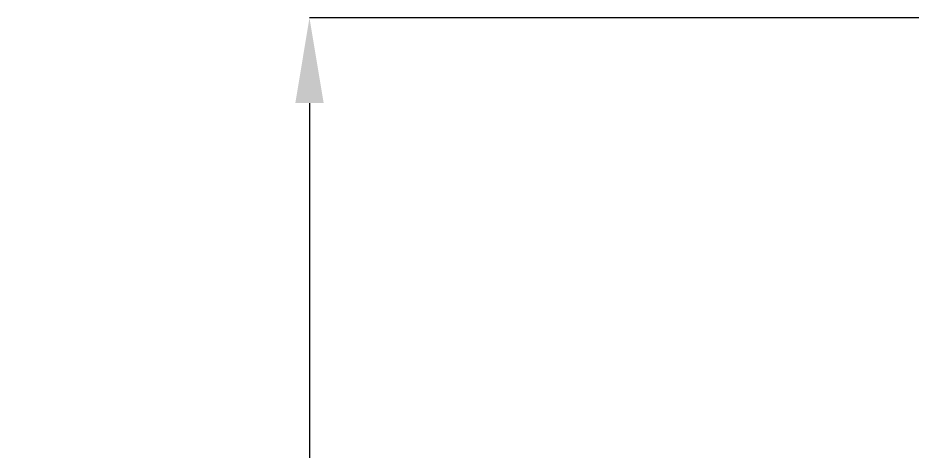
# Model space of a CAD drawing. Extents: x 0 to 1128, y 0 to 827.
# Drawn here: x 423.97 to 465.9, y 545.07 to 565.36 of the extents above; entities that cross this region are included whole.
import ezdxf

# ---------------------------------------------------------------- set-up
doc = ezdxf.new("R2010")
doc.units = 0
doc.header["$LTSCALE"] = 10
doc.header["$MEASUREMENT"] = 0
doc.header["$PDMODE"] = 3
doc.header["$PDSIZE"] = -10
doc.layers.get('0').update_dxf_attribs({"linetype": 'CONTINUOUS'})
doc.layers.get('DEFPOINTS').update_dxf_attribs({"linetype": 'CONTINUOUS'})
doc.styles.add('Daelim Dimension', font='')
doc.styles.get('Daelim Dimension').set_extended_font_data('나눔고딕')
doc.dimstyles.new('DEFAULT', dxfattribs={"dimscale": 2, "dimtxt": 2, "dimasz": 2, "dimexe": 0, "dimexo": 2, "dimgap": 1, "dimtad": 1, "dimdec": 0, "dimzin": 9, "dimdsep": 46, "dimtxsty": 'Daelim Dimension', "dimcen": 0.5, "dimclrd": 5, "dimclre": 5, "dimclrt": 256, "dimadec": 1, "dimazin": 0, "dimtfac": 1, "dimtdec": 0, "dimtix": 1, "dimtmove": 0, "dimatfit": 3, "dimfxl": 1, "dimtolj": 1, "dimtzin": 1, "dimlwd": 9, "dimlwe": 9, "dimarcsym": 0})

# ---------------------------------------------------------------- blocks, each defined once
blk = doc.blocks.new('*D2')
at = {"color": 5, "lineweight": 9, "ltscale": 0.5, "transparency": 16777216}
for p, q in [((490.782, 565.361), (437.655, 565.361)), ((437.655, 561.361), (437.655, 342.467)), ((689.62, 338.467), (437.655, 338.467))]:
    blk.add_line(p, q, dxfattribs=at)
at = {"color": 5, "ltscale": 0.5, "transparency": 16777216}
for points in [[(436.989, 561.361), (438.322, 561.361), (437.655, 565.361)], [(436.989, 342.467), (438.322, 342.467), (437.655, 338.467)]]:
    blk.add_solid(points, dxfattribs=at)
at = {"layer": 'DEFPOINTS', "color": 0, "ltscale": 0.5, "transparency": 16777216}
for p in [(494.782, 565.361), (437.655, 338.467), (693.62, 338.467)]:
    blk.add_point(p, dxfattribs=at)
at = {"color": 7, "ltscale": 0.5, "transparency": 16777216, "insert": (430.529, 451.914), "char_height": 10, "attachment_point": 5, "rotation": 90, "style": 'Daelim Dimension'}
blk.add_mtext('\\A1;227', dxfattribs=at)

msp = doc.modelspace()

# ---------------------------------------------------------------- dimensions: what is measured, and where the dimension line sits
at = {"color": 5, "ltscale": 0.5}
dim = msp.add_linear_dim(base=(437.655, 338.467), p1=(494.782, 565.361), p2=(693.62, 338.467), angle=90, text='227', dimstyle='DEFAULT', override={"dimtxt": 5, "dimclrd": 5, "dimclre": 5, "dimclrt": 7}, dxfattribs=at)
dim.commit()
dim.dimension.update_dxf_attribs({"geometry": '*D2', "text_midpoint": (430.529, 451.914)})

doc.saveas('drawing.dxf')
